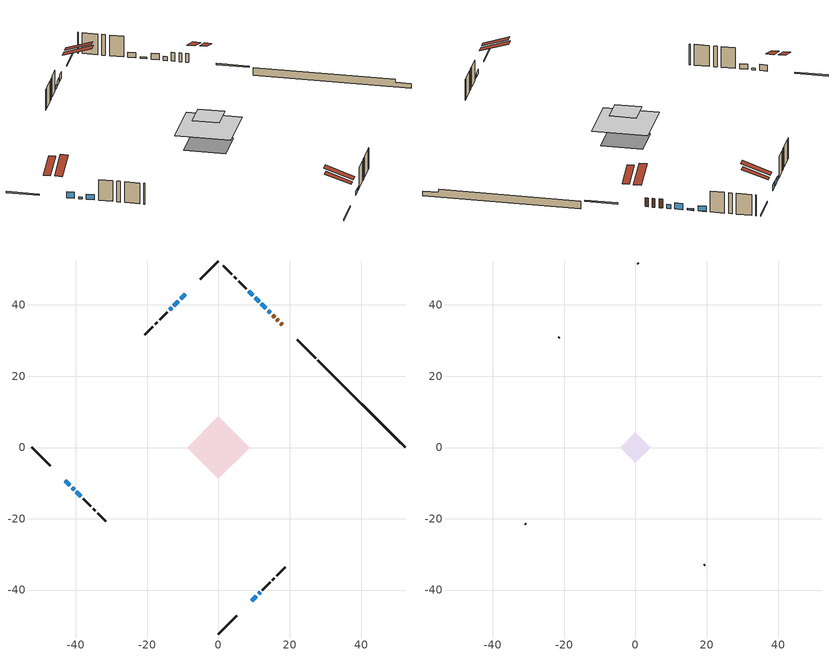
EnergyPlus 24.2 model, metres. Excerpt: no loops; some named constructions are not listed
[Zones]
conditioned space
 floor adiabatic (AdiabaticFloorConstruction): -8.72,0 0,8.72 8.72,0 0,-8.72 z2.98
 floor foundation (Slab1 construction): -6.11,0.39 -0.39,6.11 6.11,-0.39 0.39,-6.11 z-1.24
 wall outside (RimJoist1 construction): 0,-52.34 5.13,-47.21 / -52.34,0 -47.21,-5.13 / 0,52.34 -5.13,47.21 / 27.25,25.08 22.13,30.21 z0.54:0.84
 wall outside (AdiabaticWallConstruction 1): 17.86,34.47 17.42,34.92 / 16.76,35.57 16.4,35.94 / 15.74,36.59 15.2,37.13 z0.54:2.57
 wall outside (AdiabaticWallConstruction): 14.55,37.79 13.93,38.4 z0.54:1.46; 13.28,39.06 12.06,40.28 / -9.39,42.94 -10.61,41.72 / -42.94,-9.39 -41.72,-10.61 z0.54:1.96; 9.39,-42.94 10.61,-41.72 z0.54:1.51; 11.4,40.93 10.32,42.01 / -41.07,-11.27 -40.52,-11.81 z0.54:0.95; 9.67,42.67 8.44,43.89 / -11.27,41.07 -12.49,39.84 / -39.87,-12.47 -38.65,-13.69 z0.54:1.76; 11.27,-41.07 11.65,-40.69 / -13.15,39.19 -13.7,38.63 z0.54:1.43
 wall outside (Wall1 construction): 12.3,-40.03 14.47,-37.86 / -37.99,-14.34 -35.82,-16.51 / -14.36,37.97 -16.53,35.81 / 7.79,44.55 5.62,46.72 z0.54:5.42
 wall outside (Wall2 construction): 15.13,-37.2 15.7,-36.63 / -35.17,-17.17 -34.59,-17.74 / -17.19,35.15 -17.76,34.58 / 4.96,47.37 4.39,47.94 z0.54:5.42
 wall outside (Wall3 construction): 16.36,-35.98 18.7,-33.64 / -33.94,-18.4 -31.6,-20.74 / -18.41,33.92 -20.75,31.58 / 3.73,48.6 1.39,50.94 z0.54:5.42
 wall foundation (FoundationWall1 construction): 27.91,24.42,-1.24 27.91,24.42,0.54 49.89,2.44,0.54 49.89,2.44,-0.18 52.34,0,-0.18 52.34,0,-1.24
 window (WindowConstruction): 14.55,37.79 13.94,38.4 z0.54:1.45
 window (WindowConstruction 4): 13.28,39.06 12.06,40.28 z0.54:1.96
 window (WindowConstruction 5): -9.39,42.94 -10.61,41.72 z0.54:1.96
 window (WindowConstruction 6): 9.39,-42.94 10.61,-41.72 z0.54:1.51
 window (WindowConstruction 7): -42.94,-9.39 -41.72,-10.61 z0.54:1.96
 window (WindowConstruction 10): 11.4,40.93 10.32,42.01 z0.54:0.95
 window (WindowConstruction 1): 9.66,42.67 8.44,43.89 z0.54:1.76
 window (WindowConstruction 11): -41.06,-11.27 -40.52,-11.81 z0.54:0.95
 window (WindowConstruction 2): -11.27,41.06 -12.49,39.84 z0.54:1.76
 window (WindowConstruction 3): -39.87,-12.47 -38.65,-13.69 z0.54:1.76
 window (WindowConstruction 8): 11.27,-41.07 11.65,-40.69 z0.54:1.43
 window (WindowConstruction 9): -13.15,39.19 -13.7,38.63 z0.54:1.43
 door (Door): 17.86,34.47 17.42,34.92 z0.54:2.57
 door (Door 1): 16.76,35.57 16.4,35.94 z0.54:2.57
 door (Door 2): 15.74,36.59 15.2,37.13 z0.54:2.57
 ceiling adiabatic (AdiabaticFloorConstruction): 0,-8.72 8.72,0 0,8.72 -8.72,0 z2.98
 roof outside (Roof2 construction): 8.74,-43.6,5.42 4.13,-39,7.59 2.92,-40.21,7.59 7.52,-44.81,5.42; -43.6,-8.74,5.42 -39,-4.13,7.59 -40.21,-2.92,7.59 -44.81,-7.52,5.42; -8.74,43.6,5.42 -4.13,39,7.59 -2.92,40.21,7.59 -7.52,44.81,5.42; 18.52,33.82,5.42 13.92,29.21,7.59 15.13,28,7.59 19.73,32.6,5.42
attic - vented
 floor to conditioned space (Floor1 construction Reversed): -4.22,0 0,4.22 4.22,0 0,-4.22 z5.42
 wall outside (Wall4 construction): 19.35,-32.98 19.44,-32.9 / -30.94,-21.39 -30.86,-21.48 / -21.41,30.92 -21.49,30.84 / 0.74,51.6 0.66,51.68 z0.54:5.42
 roof outside (Roof1 construction): 6.87,-45.47,5.42 2.75,-41.35,7.36 1.67,-42.44,7.36 5.78,-46.55,5.42; -45.47,-6.87,5.42 -41.35,-2.75,7.36 -42.44,-1.67,7.36 -46.55,-5.78,5.42; -6.87,45.47,5.42 -2.75,41.35,7.36 -1.67,42.44,7.36 -5.78,46.55,5.42; 20.39,31.95,5.42 16.27,27.83,7.36 17.36,26.75,7.36 21.47,30.86,5.42
[Material] Roughness=Rough; Thermal Absorptance=0.9
Name | Thickness {m} | Conductivity {W/m-K} | Density {kg/m3} | Specific Heat {J/kg-K} | Solar Absorptance | Visible Absorptance
ceiling stud and cavity | 0.1397 | 0.198839 | 65.682 | 1177.47 | 0.7 | 0.7
gypsum board | 0.0127 | 0.160291 | 801 | 837.4 | 0.6 | 0.6
[Construction]
Floor1 construction: ceiling stud and cavity, gypsum board
[EnergyManagementSystem:Program]
infil_program: Set p_m = 0.14; Set p_s = 0.22; Set s_m = 270; Set s_s = 370; Set z_m = 9.99744; Set z_s = 5.026984686341718; Set f_t = (((s_m/z_m)^p_m)*((z_s/s_s)^p_s)); Set Tdiff = tin_s-tout_s; Set dT = @Abs Tdiff; Set c = 0.0811; Set Cs = 0.0982; Set Cw = 0.1517; Set n = 0.65; Set sft = (f_t*0.54); Set temp1 = ((c*Cw)*((sft*site_vw_s)^(2*n)))^2; Set Qinf = (((c*Cs*(dT^n))^2)+temp1)^0.5; Set Qinf = (@Max Qinf 0); Set mech_vent_house_fan_sensible_load_act = 0.0; Set mech_vent_house_fan_latent_load_act = 0.0; Set OASupInPb = out_pb_s; Set OASupInTemp = tout_s; Set OASupInW = out_wt_s; Set OASupRho = (@RhoAirFnPbTdbW OASupInPb OASupInTemp OASupInW); Set OASupCp = (@CpAirFnW OASupInW); Set OASupInEnth = (@HFnTdbW OASupInTemp OASupInW); Set ZoneTemp = tin_s; Set ZoneW = win_s; Set ZoneCp = (@CpAirFnW ZoneW); Set ZoneAirEnth = (@HFnTdbW ZoneTemp ZoneW); Set mech_vent_house_fan_cfis_act = 0.0; Set QWHV_cfis_sup = 0.0; Set QWHV_cfis_suppl_sup = 0.0; Set QWHV_cfis_suppl_exh = 0.0; Set Qrange = 0; Set Qrange = Qrange + 0.075 * mech_vent_range_fan_0_sch_s; Set Qbath = 0; Set Qdryer = 0; Set Qdryer = Qdryer + 0.00308 * clothes_dryer_exhaust_0_sch_s; Set QWHV_sup = 0.0; Set QWHV_exh = 0.0; Set Qsupply = QWHV_sup + QWHV_cfis_sup + QWHV_cfis_suppl_sup; Set Qexhaust = Qrange + Qbath + Qdryer + QWHV_exh + QWHV_cfis_suppl_exh; Set Qfan = (@Max Qexhaust Qsupply); Set Qducts = 0; If Qducts < 0; Set Qsupply = Qsupply - Qducts; Else; Set Qexhaust = Qexhaust + Qducts; EndIf; Set Qfan_with_ducts = (@Max Qexhaust Qsupply); Set Qimb = (@Abs (Qsupply - Qexhaust)); If Qinf + Qimb > 0; Set Qtot = Qfan_with_ducts + (Qinf^2) / (Qinf + Qimb); Else; Set Qtot = Qfan_with_ducts; EndIf; Set Qinf_adj = Qtot - Qfan; Set infil_flow_act = Qinf_adj; Set infil_program_Qinf = Qinf_adj; Set infil_program_Qfan = Qfan; Set Qload = Qfan; Set Effectiveness_Sens = 0.0; Set Effectiveness_Lat = 0.0; Set Fan_MFR = Qload * OASupRho; Set ZoneInEnth = OASupInEnth; Set ZoneInTemp = OASupInTemp; Set FanTotalToCond = Fan_MFR * (ZoneInEnth - ZoneAirEnth); Set FanSensToCond = Fan_MFR * ZoneCp * (ZoneInTemp - ZoneTemp); Set FanLatToCond = FanTotalToCond - FanSensToCond; Set mech_vent_house_fan_sensible_load_act = mech_vent_house_fan_sensible_load_act + FanSensToCond; Set mech_vent_house_fan_latent_load_act = mech_vent_house_fan_latent_load_act + FanLatToCond
total_airflows_program: Set total_infil_flow_rate = 0; Set total_mechvent_flow_rate = 0; Set total_natvent_flow_rate = 0; Set total_whf_flow_rate = 0; Set total_infil_flow_rate = total_infil_flow_rate + (infil_program_Qinf * 1); Set total_mechvent_flow_rate = total_mechvent_flow_rate + (infil_program_Qfan * 1); Set total_natvent_flow_rate = total_natvent_flow_rate + (natural_vent_program_Qnv * 1); Set total_whf_flow_rate = total_whf_flow_rate + (natural_vent_program_Qwhf * 1)
total_loads_program: Set loads_htg_tot = 0; Set loads_clg_tot = 0; If htg_load_cond > 0; Set loads_htg_tot = loads_htg_tot + (htg_load_cond - clg_load_cond) * 1.0; EndIf; Set loads_htg_tot = (@Max loads_htg_tot 0); If clg_load_cond > 0; Set loads_clg_tot = loads_clg_tot + (clg_load_cond - htg_load_cond) * 1.0; EndIf; Set loads_clg_tot = (@Max loads_clg_tot 0)
unmet_hours_program: Set htg_unmet_hours = 0; Set clg_unmet_hours = 0; Set unit_htg_unmet_hours = 0; If ((DayOfYear >= 1) && (DayOfYear <= 365)); Set unit_htg_unmet_hours = unit_htg_unmet_hours + conditioned_space_htg_unmet_s; If unit_htg_unmet_hours > htg_unmet_hours; Set htg_unmet_hours = unit_htg_unmet_hours; EndIf; EndIf; Set unit_clg_unmet_hours = 0; If ((DayOfYear >= 1) && (DayOfYear <= 365)); Set unit_clg_unmet_hours = unit_clg_unmet_hours + conditioned_space_clg_unmet_s; If unit_clg_unmet_hours > clg_unmet_hours; Set clg_unmet_hours = unit_clg_unmet_hours; EndIf; EndIf
water_heater_EC_adj: If WarmupFlag == 0; Set dhw_e_cons = water_heater_energy + water_heater_on_cycle_parasitic + water_heater_off_cycle_parasitic; Set water_heater_ec_adj_act = 0.0 * dhw_e_cons / 1; EndIf
[EnergyManagementSystem:ProgramCallingManager]
central_ac_and_furnace_supply_fan_disaggregate_program_calling_manager: EndOfSystemTimestepBeforeHVACReporting; central_ac_and_furnace_supply_fan_disaggregate_program
central_ac_and_furnace_supply_fan_disaggregate_program_calling_manager 1: EndOfSystemTimestepBeforeHVACReporting; central_ac_and_furnace_supply_fan_disaggregate_program_1
component_loads_program_calling_manager: EndOfZoneTimestepAfterZoneReporting; component_loads_program
fridge_schedule_program_calling_manager: BeginZoneTimestepAfterInitHeatBalance; fridge_schedule_program
infil_program_calling_manager: BeginZoneTimestepAfterInitHeatBalance; infil_program
natural_vent_program_calling_manager: BeginZoneTimestepAfterInitHeatBalance; natural_vent_program
total_airflows_program_calling_manager: EndOfZoneTimestepAfterZoneReporting; total_airflows_program
total_loads_program_calling_manager: EndOfZoneTimestepAfterZoneReporting; total_loads_program
unmet_hours_program_calling_manager: EndOfZoneTimestepBeforeZoneReporting; unmet_hours_program
water_heater_EC_adj_ProgramManager: EndOfSystemTimestepBeforeHVACReporting; water_heater_EC_adj
[EnergyManagementSystem:OutputVariable] Type of Data in Variable=Summed
Name | EMS Variable | Update Frequency | EMS Program or Subroutine | Units
central ac and furnace supply fan disaggregate clg | central_ac_and_furnace_supply_fan_clg | SystemTimestep | central_ac_and_furnace_supply_fan_disaggregate_program | J
central ac and furnace supply fan disaggregate htg primary | central_ac_and_furnace_supply_fan_primary_htg | SystemTimestep | central_ac_and_furnace_supply_fan_disaggregate_program_1 | J
loads_htg_tot_peakload_outvar; loads_htg_tot_annual_outvar; Energy Management System Output Variable 1; Energy Management System Output Variable 45 | loads_htg_tot | ZoneTimestep | total_loads_program | J
loads_clg_tot_peakload_outvar; loads_clg_tot_annual_outvar; Energy Management System Output Variable 2; Energy Management System Output Variable 46 | loads_clg_tot | ZoneTimestep | total_loads_program | J
htg_unmet_hours_annual_outvar; Energy Management System Output Variable 3 | htg_unmet_hours | ZoneTimestep | unmet_hours_program | hr
clg_unmet_hours_annual_outvar; Energy Management System Output Variable 4 | clg_unmet_hours | ZoneTimestep | unmet_hours_program | hr
loads_htg_roofs_annual_outvar; Energy Management System Output Variable 5 | loads_htg_roofs | ZoneTimestep | component_loads_program | J
loads_htg_ceilings_annual_outvar; Energy Management System Output Variable 6 | loads_htg_ceilings | ZoneTimestep | component_loads_program | J
loads_htg_walls_annual_outvar; Energy Management System Output Variable 7 | loads_htg_walls | ZoneTimestep | component_loads_program | J
loads_htg_rim_joists_annual_outvar; Energy Management System Output Variable 8 | loads_htg_rim_joists | ZoneTimestep | component_loads_program | J
loads_htg_foundation_walls_annual_outvar; Energy Management System Output Variable 9 | loads_htg_foundation_walls | ZoneTimestep | component_loads_program | J
loads_htg_doors_annual_outvar; Energy Management System Output Variable 10 | loads_htg_doors | ZoneTimestep | component_loads_program | J
loads_htg_windows_conduction_annual_outvar; Energy Management System Output Variable 11 | loads_htg_windows_conduction | ZoneTimestep | component_loads_program | J
loads_htg_windows_solar_annual_outvar; Energy Management System Output Variable 12 | loads_htg_windows_solar | ZoneTimestep | component_loads_program | J
loads_htg_skylights_conduction_annual_outvar; Energy Management System Output Variable 13 | loads_htg_skylights_conduction | ZoneTimestep | component_loads_program | J
loads_htg_skylights_solar_annual_outvar; Energy Management System Output Variable 14 | loads_htg_skylights_solar | ZoneTimestep | component_loads_program | J
loads_htg_floors_annual_outvar; Energy Management System Output Variable 15 | loads_htg_floors | ZoneTimestep | component_loads_program | J
loads_htg_slabs_annual_outvar; Energy Management System Output Variable 16 | loads_htg_slabs | ZoneTimestep | component_loads_program | J
loads_htg_internal_mass_annual_outvar; Energy Management System Output Variable 17 | loads_htg_internal_mass | ZoneTimestep | component_loads_program | J
loads_htg_infil_annual_outvar; Energy Management System Output Variable 18 | loads_htg_infil | ZoneTimestep | component_loads_program | J
loads_htg_natvent_annual_outvar; Energy Management System Output Variable 19 | loads_htg_natvent | ZoneTimestep | component_loads_program | J
loads_htg_mechvent_annual_outvar; Energy Management System Output Variable 20 | loads_htg_mechvent | ZoneTimestep | component_loads_program | J
loads_htg_whf_annual_outvar; Energy Management System Output Variable 21 | loads_htg_whf | ZoneTimestep | component_loads_program | J
loads_htg_ducts_annual_outvar; Energy Management System Output Variable 22 | loads_htg_ducts | ZoneTimestep | component_loads_program | J
loads_htg_intgains_annual_outvar; Energy Management System Output Variable 23 | loads_htg_intgains | ZoneTimestep | component_loads_program | J
loads_htg_lighting_annual_outvar; Energy Management System Output Variable 24 | loads_htg_lighting | ZoneTimestep | component_loads_program | J
loads_clg_roofs_annual_outvar; Energy Management System Output Variable 25 | loads_clg_roofs | ZoneTimestep | component_loads_program | J
loads_clg_ceilings_annual_outvar; Energy Management System Output Variable 26 | loads_clg_ceilings | ZoneTimestep | component_loads_program | J
loads_clg_walls_annual_outvar; Energy Management System Output Variable 27 | loads_clg_walls | ZoneTimestep | component_loads_program | J
loads_clg_rim_joists_annual_outvar; Energy Management System Output Variable 28 | loads_clg_rim_joists | ZoneTimestep | component_loads_program | J
loads_clg_foundation_walls_annual_outvar; Energy Management System Output Variable 29 | loads_clg_foundation_walls | ZoneTimestep | component_loads_program | J
loads_clg_doors_annual_outvar; Energy Management System Output Variable 30 | loads_clg_doors | ZoneTimestep | component_loads_program | J
loads_clg_windows_conduction_annual_outvar; Energy Management System Output Variable 31 | loads_clg_windows_conduction | ZoneTimestep | component_loads_program | J
loads_clg_windows_solar_annual_outvar; Energy Management System Output Variable 32 | loads_clg_windows_solar | ZoneTimestep | component_loads_program | J
loads_clg_skylights_conduction_annual_outvar; Energy Management System Output Variable 33 | loads_clg_skylights_conduction | ZoneTimestep | component_loads_program | J
loads_clg_skylights_solar_annual_outvar; Energy Management System Output Variable 34 | loads_clg_skylights_solar | ZoneTimestep | component_loads_program | J
loads_clg_floors_annual_outvar; Energy Management System Output Variable 35 | loads_clg_floors | ZoneTimestep | component_loads_program | J
loads_clg_slabs_annual_outvar; Energy Management System Output Variable 36 | loads_clg_slabs | ZoneTimestep | component_loads_program | J
loads_clg_internal_mass_annual_outvar; Energy Management System Output Variable 37 | loads_clg_internal_mass | ZoneTimestep | component_loads_program | J
loads_clg_infil_annual_outvar; Energy Management System Output Variable 38 | loads_clg_infil | ZoneTimestep | component_loads_program | J
loads_clg_natvent_annual_outvar; Energy Management System Output Variable 39 | loads_clg_natvent | ZoneTimestep | component_loads_program | J
loads_clg_mechvent_annual_outvar; Energy Management System Output Variable 40 | loads_clg_mechvent | ZoneTimestep | component_loads_program | J
loads_clg_whf_annual_outvar; Energy Management System Output Variable 41 | loads_clg_whf | ZoneTimestep | component_loads_program | J
loads_clg_ducts_annual_outvar; Energy Management System Output Variable 42 | loads_clg_ducts | ZoneTimestep | component_loads_program | J
loads_clg_intgains_annual_outvar; Energy Management System Output Variable 43 | loads_clg_intgains | ZoneTimestep | component_loads_program | J
loads_clg_lighting_annual_outvar; Energy Management System Output Variable 44 | loads_clg_lighting | ZoneTimestep | component_loads_program | J
[Schedule:Day:Interval]
interior lighting schedule day: No, 01:00, 0.108182, 04:00, 0.0901515, 05:00, 0.0991667, 06:00, 0.162273, 07:00, 0.270455, 08:00, 0.342576, 10:00, 0.369621, 11:00, 0.351591, 12:00, 0.333561, 13:00, 0.324545, 14:00, 0.31553, 15:00, 0.333561, 16:00, 0.369621, 17:00, 0.450758, 18:00, 0.585985, 19:00, 0.775303, 20:00, 0.955606, 21:00, 0.991667, 22:00, 0.712197, 23:00, 0.360606, 24:00, 0.162273
interior lighting schedule day 1: No, 01:00, 0.100909, 04:00, 0.0840909, 05:00, 0.0925, 06:00, 0.151364, 07:00, 0.252273, 08:00, 0.319545, 10:00, 0.344773, 11:00, 0.327955, 12:00, 0.311136, 13:00, 0.302727, 14:00, 0.294318, 15:00, 0.311136, 16:00, 0.344773, 17:00, 0.420455, 18:00, 0.546591, 19:00, 0.723182, 20:00, 0.891364, 21:00, 0.925, 22:00, 0.664318, 23:00, 0.336364, 24:00, 0.151364
interior lighting schedule day 2: No, 01:00, 0.0927273, 04:00, 0.0772727, 05:00, 0.085, 06:00, 0.139091, 07:00, 0.231818, 08:00, 0.293636, 10:00, 0.316818, 11:00, 0.301364, 12:00, 0.285909, 13:00, 0.278182, 14:00, 0.270455, 15:00, 0.285909, 16:00, 0.316818, 17:00, 0.386364, 18:00, 0.502273, 19:00, 0.664545, 20:00, 0.819091, 21:00, 0.85, 22:00, 0.610455, 23:00, 0.309091, 24:00, 0.139091
interior lighting schedule day 3: No, 01:00, 0.0845455, 04:00, 0.0704545, 05:00, 0.0775, 06:00, 0.126818, 07:00, 0.211364, 08:00, 0.267727, 10:00, 0.288864, 11:00, 0.274773, 12:00, 0.260682, 13:00, 0.253636, 14:00, 0.246591, 15:00, 0.260682, 16:00, 0.288864, 17:00, 0.352273, 18:00, 0.457955, 19:00, 0.605909, 20:00, 0.746818, 21:00, 0.775, 22:00, 0.556591, 23:00, 0.281818, 24:00, 0.126818
interior lighting schedule day 4: No, 01:00, 0.0763636, 04:00, 0.0636364, 05:00, 0.07, 06:00, 0.114545, 07:00, 0.190909, 08:00, 0.241818, 10:00, 0.260909, 11:00, 0.248182, 12:00, 0.235455, 13:00, 0.229091, 14:00, 0.222727, 15:00, 0.235455, 16:00, 0.260909, 17:00, 0.318182, 18:00, 0.413636, 19:00, 0.547273, 20:00, 0.674545, 21:00, 0.7, 22:00, 0.502727, 23:00, 0.254545, 24:00, 0.114545
interior lighting schedule day 5: No, 01:00, 0.0727273, 04:00, 0.0606061, 05:00, 0.0666667, 06:00, 0.109091, 07:00, 0.181818, 08:00, 0.230303, 10:00, 0.248485, 11:00, 0.236364, 12:00, 0.224242, 13:00, 0.218182, 14:00, 0.212121, 15:00, 0.224242, 16:00, 0.248485, 17:00, 0.30303, 18:00, 0.393939, 19:00, 0.521212, 20:00, 0.642424, 21:00, 0.666667, 22:00, 0.478788, 23:00, 0.242424, 24:00, 0.109091
interior lighting schedule day 6: No, 01:00, 0.0745455, 04:00, 0.0621212, 05:00, 0.0683333, 06:00, 0.111818, 07:00, 0.186364, 08:00, 0.236061, 10:00, 0.254697, 11:00, 0.242273, 12:00, 0.229848, 13:00, 0.223636, 14:00, 0.217424, 15:00, 0.229848, 16:00, 0.254697, 17:00, 0.310606, 18:00, 0.403788, 19:00, 0.534242, 20:00, 0.658485, 21:00, 0.683333, 22:00, 0.490758, 23:00, 0.248485, 24:00, 0.111818
interior lighting schedule day 7: No, 01:00, 0.08, 04:00, 0.0666667, 05:00, 0.0733333, 06:00, 0.12, 07:00, 0.2, 08:00, 0.253333, 10:00, 0.273333, 11:00, 0.26, 12:00, 0.246667, 13:00, 0.24, 14:00, 0.233333, 15:00, 0.246667, 16:00, 0.273333, 17:00, 0.333333, 18:00, 0.433333, 19:00, 0.573333, 20:00, 0.706667, 21:00, 0.733333, 22:00, 0.526667, 23:00, 0.266667, 24:00, 0.12
interior lighting schedule day 8: No, 01:00, 0.0890909, 04:00, 0.0742424, 05:00, 0.0816667, 06:00, 0.133636, 07:00, 0.222727, 08:00, 0.282121, 10:00, 0.304394, 11:00, 0.289545, 12:00, 0.274697, 13:00, 0.267273, 14:00, 0.259848, 15:00, 0.274697, 16:00, 0.304394, 17:00, 0.371212, 18:00, 0.482576, 19:00, 0.638485, 20:00, 0.78697, 21:00, 0.816667, 22:00, 0.586515, 23:00, 0.29697, 24:00, 0.133636
interior lighting schedule day 9: No, 01:00, 0.0972727, 04:00, 0.0810606, 05:00, 0.0891667, 06:00, 0.145909, 07:00, 0.243182, 08:00, 0.30803, 10:00, 0.332348, 11:00, 0.316136, 12:00, 0.299924, 13:00, 0.291818, 14:00, 0.283712, 15:00, 0.299924, 16:00, 0.332348, 17:00, 0.405303, 18:00, 0.526894, 19:00, 0.697121, 20:00, 0.859242, 21:00, 0.891667, 22:00, 0.640379, 23:00, 0.324242, 24:00, 0.145909
interior lighting schedule day 10: No, 01:00, 0.105455, 04:00, 0.0878788, 05:00, 0.0966667, 06:00, 0.158182, 07:00, 0.263636, 08:00, 0.333939, 10:00, 0.360303, 11:00, 0.342727, 12:00, 0.325152, 13:00, 0.316364, 14:00, 0.307576, 15:00, 0.325152, 16:00, 0.360303, 17:00, 0.439394, 18:00, 0.571212, 19:00, 0.755758, 20:00, 0.931515, 21:00, 0.966667, 22:00, 0.694242, 23:00, 0.351515, 24:00, 0.158182
interior lighting schedule day 11: No, 01:00, 0.109091, 04:00, 0.0909091, 05:00, 0.1, 06:00, 0.163636, 07:00, 0.272727, 08:00, 0.345455, 10:00, 0.372727, 11:00, 0.354545, 12:00, 0.336364, 13:00, 0.327273, 14:00, 0.318182, 15:00, 0.336364, 16:00, 0.372727, 17:00, 0.454545, 18:00, 0.590909, 19:00, 0.781818, 20:00, 0.963636, 21:00, 1, 22:00, 0.718182, 23:00, 0.363636, 24:00, 0.163636
interior lighting schedule default day; occupants schedule default day; clothes dryer schedule default day; cooking range schedule default day; mech vent range fan 0 schedule default day; misc plug loads schedule default day; general water use schedule default day; clothes dryer exhaust 0 schedule default day; cooling season schedule day; cooling season schedule day 2; cooling season schedule default day; exterior lighting schedule default day; natural vent schedule default day: No, 24:00, 0
occupants schedule day: No, 05:00, 0.426829, 06:00, 0.719512, 07:00, 1, 08:00, 0.670732, 09:00, 0.329268, 14:00, 0.170732, 15:00, 0.231707, 16:00, 0.329268, 17:00, 0.5, 18:00, 0.670732, 19:00, 0.829268, 21:00, 1, 22:00, 0.853659, 23:00, 0.646341, 24:00, 0.426829
clothes dryer schedule day; clothes dryer exhaust 0 schedule day: No, 01:00, 0.123457, 02:00, 0.0740741, 03:00, 0.0493827, 04:00, 0.0246914, 05:00, 0.0493827, 06:00, 0.0740741, 07:00, 0.197531, 08:00, 0.395062, 09:00, 0.592593, 10:00, 0.839506, 11:00, 0.962963, 12:00, 1, 13:00, 0.91358, 14:00, 0.82716, 15:00, 0.716049, 16:00, 0.753086, 17:00, 0.679012, 18:00, 0.666667, 20:00, 0.62963, 21:00, 0.641975, 22:00, 0.666667, 23:00, 0.54321, 24:00, 0.296296
cooking range schedule day: No, 05:00, 0.0597015, 06:00, 0.11194, 07:00, 0.171642, 08:00, 0.291045, 11:00, 0.343284, 12:00, 0.402985, 13:00, 0.462687, 14:00, 0.343284, 15:00, 0.291045, 16:00, 0.402985, 17:00, 0.567164, 18:00, 1, 19:00, 0.850746, 20:00, 0.432836, 21:00, 0.291045, 22:00, 0.231343, 23:00, 0.171642, 24:00, 0.11194
mech vent range fan 0 schedule day: No, 18:00, 0, 19:00, 1, 20:00, 0.2, 24:00, 0
misc plug loads schedule day: No, 06:00, 0.705882, 07:00, 0.745098, 08:00, 0.803922, 15:00, 0.823529, 16:00, 0.862745, 17:00, 0.921569, 18:00, 0.980392, 19:00, 1, 20:00, 0.980392, 21:00, 0.941176, 22:00, 0.862745, 23:00, 0.784314, 24:00, 0.72549
general water use schedule day: No, 01:00, 0.315068, 03:00, 0.287671, 04:00, 0.342466, 05:00, 0.369863, 06:00, 0.520548, 07:00, 0.60274, 08:00, 0.534247, 10:00, 0.506849, 11:00, 0.465753, 14:00, 0.479452, 15:00, 0.534247, 16:00, 0.589041, 17:00, 0.69863, 18:00, 0.876712, 19:00, 0.890411, 20:00, 0.986301, 21:00, 1, 22:00, 0.863014, 23:00, 0.616438, 24:00, 0.465753
cooling season schedule day 1: No, 24:00, 1
exterior lighting schedule day: No, 01:00, 0.566667, 03:00, 0.524167, 05:00, 0.495833, 06:00, 0.5525, 07:00, 0.623333, 08:00, 0.580833, 09:00, 0.439167, 10:00, 0.354167, 12:00, 0.34, 13:00, 0.354167, 14:00, 0.396667, 15:00, 0.425, 16:00, 0.495833, 17:00, 0.623333, 18:00, 0.793333, 19:00, 0.906667, 20:00, 0.963333, 21:00, 0.991667, 22:00, 0.920833, 23:00, 0.793333, 24:00, 0.665833
exterior lighting schedule day 1: No, 01:00, 0.528571, 03:00, 0.488929, 05:00, 0.4625, 06:00, 0.515357, 07:00, 0.581429, 08:00, 0.541786, 09:00, 0.409643, 10:00, 0.330357, 12:00, 0.317143, 13:00, 0.330357, 14:00, 0.37, 15:00, 0.396429, 16:00, 0.4625, 17:00, 0.581429, 18:00, 0.74, 19:00, 0.845714, 20:00, 0.898571, 21:00, 0.925, 22:00, 0.858929, 23:00, 0.74, 24:00, 0.621071
exterior lighting schedule day 10: No, 01:00, 0.552381, 03:00, 0.510952, 05:00, 0.483333, 06:00, 0.538571, 07:00, 0.607619, 08:00, 0.56619, 09:00, 0.428095, 10:00, 0.345238, 12:00, 0.331429, 13:00, 0.345238, 14:00, 0.386667, 15:00, 0.414286, 16:00, 0.483333, 17:00, 0.607619, 18:00, 0.773333, 19:00, 0.88381, 20:00, 0.939048, 21:00, 0.966667, 22:00, 0.897619, 23:00, 0.773333, 24:00, 0.649048
exterior lighting schedule day 11: No, 01:00, 0.571429, 03:00, 0.528571, 05:00, 0.5, 06:00, 0.557143, 07:00, 0.628571, 08:00, 0.585714, 09:00, 0.442857, 10:00, 0.357143, 12:00, 0.342857, 13:00, 0.357143, 14:00, 0.4, 15:00, 0.428571, 16:00, 0.5, 17:00, 0.628571, 18:00, 0.8, 19:00, 0.914286, 20:00, 0.971429, 21:00, 1, 22:00, 0.928571, 23:00, 0.8, 24:00, 0.671429
exterior lighting schedule day 2: No, 01:00, 0.485714, 03:00, 0.449286, 05:00, 0.425, 06:00, 0.473571, 07:00, 0.534286, 08:00, 0.497857, 09:00, 0.376429, 10:00, 0.303571, 12:00, 0.291429, 13:00, 0.303571, 14:00, 0.34, 15:00, 0.364286, 16:00, 0.425, 17:00, 0.534286, 18:00, 0.68, 19:00, 0.777143, 20:00, 0.825714, 21:00, 0.85, 22:00, 0.789286, 23:00, 0.68, 24:00, 0.570714
exterior lighting schedule day 3: No, 01:00, 0.442857, 03:00, 0.409643, 05:00, 0.3875, 06:00, 0.431786, 07:00, 0.487143, 08:00, 0.453929, 09:00, 0.343214, 10:00, 0.276786, 12:00, 0.265714, 13:00, 0.276786, 14:00, 0.31, 15:00, 0.332143, 16:00, 0.3875, 17:00, 0.487143, 18:00, 0.62, 19:00, 0.708571, 20:00, 0.752857, 21:00, 0.775, 22:00, 0.719643, 23:00, 0.62, 24:00, 0.520357
exterior lighting schedule day 4: No, 01:00, 0.4, 03:00, 0.37, 05:00, 0.35, 06:00, 0.39, 07:00, 0.44, 08:00, 0.41, 09:00, 0.31, 10:00, 0.25, 12:00, 0.24, 13:00, 0.25, 14:00, 0.28, 15:00, 0.3, 16:00, 0.35, 17:00, 0.44, 18:00, 0.56, 19:00, 0.64, 20:00, 0.68, 21:00, 0.7, 22:00, 0.65, 23:00, 0.56, 24:00, 0.47
exterior lighting schedule day 5: No, 01:00, 0.380952, 03:00, 0.352381, 05:00, 0.333333, 06:00, 0.371429, 07:00, 0.419048, 08:00, 0.390476, 09:00, 0.295238, 10:00, 0.238095, 12:00, 0.228571, 13:00, 0.238095, 14:00, 0.266667, 15:00, 0.285714, 16:00, 0.333333, 17:00, 0.419048, 18:00, 0.533333, 19:00, 0.609524, 20:00, 0.647619, 21:00, 0.666667, 22:00, 0.619048, 23:00, 0.533333, 24:00, 0.447619
exterior lighting schedule day 6: No, 01:00, 0.390476, 03:00, 0.36119, 05:00, 0.341667, 06:00, 0.380714, 07:00, 0.429524, 08:00, 0.400238, 09:00, 0.302619, 10:00, 0.244048, 12:00, 0.234286, 13:00, 0.244048, 14:00, 0.273333, 15:00, 0.292857, 16:00, 0.341667, 17:00, 0.429524, 18:00, 0.546667, 19:00, 0.624762, 20:00, 0.66381, 21:00, 0.683333, 22:00, 0.634524, 23:00, 0.546667, 24:00, 0.45881
exterior lighting schedule day 7: No, 01:00, 0.419048, 03:00, 0.387619, 05:00, 0.366667, 06:00, 0.408571, 07:00, 0.460952, 08:00, 0.429524, 09:00, 0.324762, 10:00, 0.261905, 12:00, 0.251429, 13:00, 0.261905, 14:00, 0.293333, 15:00, 0.314286, 16:00, 0.366667, 17:00, 0.460952, 18:00, 0.586667, 19:00, 0.670476, 20:00, 0.712381, 21:00, 0.733333, 22:00, 0.680952, 23:00, 0.586667, 24:00, 0.492381
exterior lighting schedule day 8: No, 01:00, 0.466667, 03:00, 0.431667, 05:00, 0.408333, 06:00, 0.455, 07:00, 0.513333, 08:00, 0.478333, 09:00, 0.361667, 10:00, 0.291667, 12:00, 0.28, 13:00, 0.291667, 14:00, 0.326667, 15:00, 0.35, 16:00, 0.408333, 17:00, 0.513333, 18:00, 0.653333, 19:00, 0.746667, 20:00, 0.793333, 21:00, 0.816667, 22:00, 0.758333, 23:00, 0.653333, 24:00, 0.548333
exterior lighting schedule day 9: No, 01:00, 0.509524, 03:00, 0.47131, 05:00, 0.445833, 06:00, 0.496786, 07:00, 0.560476, 08:00, 0.522262, 09:00, 0.394881, 10:00, 0.318452, 12:00, 0.305714, 13:00, 0.318452, 14:00, 0.356667, 15:00, 0.382143, 16:00, 0.445833, 17:00, 0.560476, 18:00, 0.713333, 19:00, 0.815238, 20:00, 0.86619, 21:00, 0.891667, 22:00, 0.827976, 23:00, 0.713333, 24:00, 0.59869
[Schedule:Week:Daily]
clothes dryer exhaust 0 schedule Week Rule - Jan1-Dec31: clothes dryer exhaust 0 schedule day, clothes dryer exhaust 0 schedule day, clothes dryer exhaust 0 schedule day, clothes dryer exhaust 0 schedule day, clothes dryer exhaust 0 schedule day, clothes dryer exhaust 0 schedule day, clothes dryer exhaust 0 schedule day, clothes dryer exhaust 0 schedule default day, clothes dryer exhaust 0 schedule default day, clothes dryer exhaust 0 schedule default day, clothes dryer exhaust 0 schedule default day, clothes dryer exhaust 0 schedule default day
cooling season schedule Week Rule - Jan1-May26: cooling season schedule day, cooling season schedule day, cooling season schedule day, cooling season schedule day, cooling season schedule day, cooling season schedule day, cooling season schedule day, cooling season schedule default day, cooling season schedule default day, cooling season schedule default day, cooling season schedule default day, cooling season schedule default day
cooling season schedule Week Rule - May27-Jun2: cooling season schedule day, cooling season schedule day, cooling season schedule day, cooling season schedule day, cooling season schedule day, cooling season schedule day 1, cooling season schedule day 1, cooling season schedule default day, cooling season schedule default day, cooling season schedule default day, cooling season schedule default day, cooling season schedule default day
cooling season schedule Week Rule - Jun3-Aug25: cooling season schedule day 1, cooling season schedule day 1, cooling season schedule day 1, cooling season schedule day 1, cooling season schedule day 1, cooling season schedule day 1, cooling season schedule day 1, cooling season schedule default day, cooling season schedule default day, cooling season schedule default day, cooling season schedule default day, cooling season schedule default day
cooling season schedule Week Rule - Aug26-Sep1: cooling season schedule day 1, cooling season schedule day 1, cooling season schedule day 1, cooling season schedule day 1, cooling season schedule day 1, cooling season schedule day 1, cooling season schedule day 2, cooling season schedule default day, cooling season schedule default day, cooling season schedule default day, cooling season schedule default day, cooling season schedule default day
cooling season schedule Week Rule - Sep2-Dec31: cooling season schedule day 2, cooling season schedule day 2, cooling season schedule day 2, cooling season schedule day 2, cooling season schedule day 2, cooling season schedule day 2, cooling season schedule day 2, cooling season schedule default day, cooling season schedule default day, cooling season schedule default day, cooling season schedule default day, cooling season schedule default day
exterior lighting schedule Week Rule - Nov25-Dec1: exterior lighting schedule day 10, exterior lighting schedule day 10, exterior lighting schedule day 10, exterior lighting schedule day 10, exterior lighting schedule day 10, exterior lighting schedule day 10, exterior lighting schedule day 11, exterior lighting schedule default day, exterior lighting schedule default day, exterior lighting schedule default day, exterior lighting schedule default day, exterior lighting schedule default day
exterior lighting schedule Week Rule - Dec2-Dec31: exterior lighting schedule day 11, exterior lighting schedule day 11, exterior lighting schedule day 11, exterior lighting schedule day 11, exterior lighting schedule day 11, exterior lighting schedule day 11, exterior lighting schedule day 11, exterior lighting schedule default day, exterior lighting schedule default day, exterior lighting schedule default day, exterior lighting schedule default day, exterior lighting schedule default day
natural vent schedule Week Rule - Jan1-Dec31: natural vent schedule default day, natural vent schedule default day, natural vent schedule default day, natural vent schedule default day, natural vent schedule default day, natural vent schedule default day, natural vent schedule default day, natural vent schedule default day, natural vent schedule default day, natural vent schedule default day, natural vent schedule default day, natural vent schedule default day
[Schedule:Year]
clothes dryer exhaust 0 schedule: clothes dryer exhaust 0 schedule Week Rule - Jan1-Dec31, 1, 1, 12, 31
cooling season schedule: cooling season schedule Week Rule - Jan1-May26, 1, 1, 5, 26, cooling season schedule Week Rule - May27-Jun2, 5, 27, 6, 2, cooling season schedule Week Rule - Jun3-Aug25, 6, 3, 8, 25, cooling season schedule Week Rule - Aug26-Sep1, 8, 26, 9, 1, cooling season schedule Week Rule - Sep2-Dec31, 9, 2, 12, 31
natural vent schedule: natural vent schedule Week Rule - Jan1-Dec31, 1, 1, 12, 31
